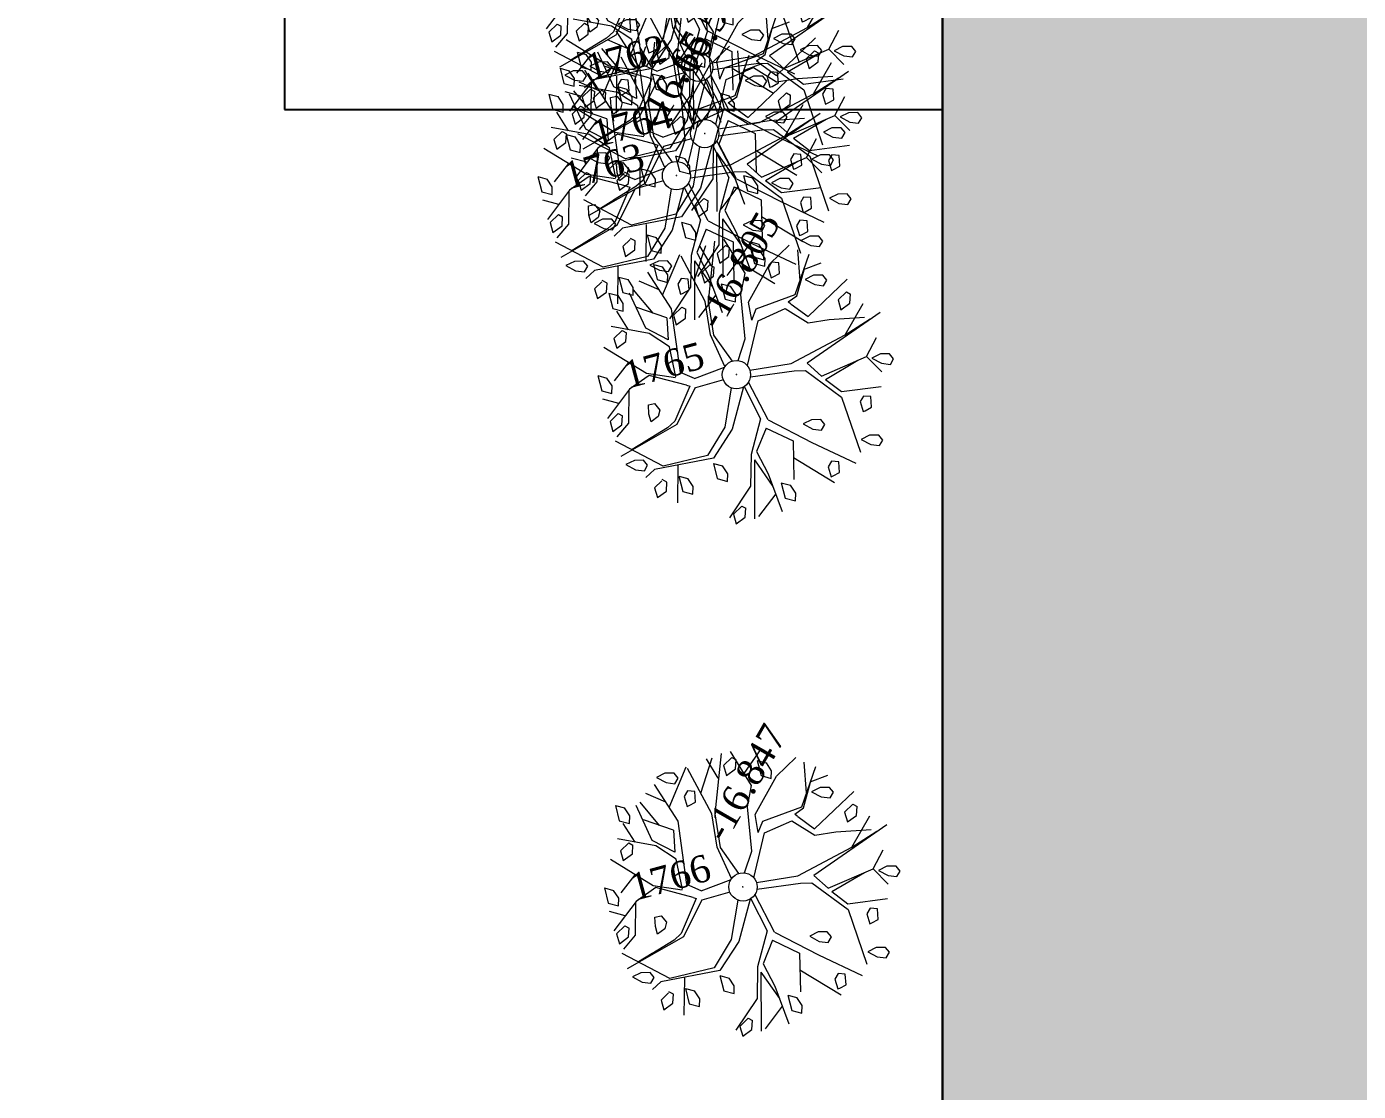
# Model space of a CAD drawing. Header units: millimetres. Extents: x -176651 to 388869, y -469666 to 486614.
# Drawn here: x 275515 to 287854, y 144049 to 153913 of the extents above; entities that cross this region are included whole.
import ezdxf
from ezdxf.enums import TextEntityAlignment as Align

# ---------------------------------------------------------------- set-up
doc = ezdxf.new("R2010")
doc.units = ezdxf.units.MM
doc.header["$PDMODE"] = 35
doc.header["$PDSIZE"] = 0.1
doc.layers.add('A- FURNITURE', color=252, linetype='Continuous', lineweight=0)
for name, color, linetype in [('ad-Parking', 8, 'Continuous'), ('ad-Plot Boundary', 8, 'Continuous'), ('ad-Road', 8, 'Continuous'), ('ad-Road Hatch', 8, 'Continuous'), ('Points', 7, 'Continuous'), ('Points-ELV', 6, 'Continuous'), ('Points-NUM', 4, 'Continuous'), ('Points-TXT', 3, 'Continuous')]:
    doc.layers.add(name, color=color, linetype=linetype)
doc.styles.add('ROMANS', font='times.ttf')

# ---------------------------------------------------------------- blocks, each defined once
blk = doc.blocks.new('A$C4fb60e89')
at = {"layer": 'ad-Road Hatch', "ltscale": 5, "transparency": 33554687}
h = blk.add_hatch(dxfattribs=at)
h.set_pattern_fill('AR-HBONE', color=256, scale=15)
h.set_pattern_definition([(45, (-193247.7, -428758.8), (0, 2155.2615), [4572, -1524]), (135, (-192170.1, -427681.1), (2e-13, 2155.2615), [4572, -1524])])
h.paths.add_polyline_path([(175594, -250241), (169178, -249341), (167473, -249057), (167473, -138694), (101313, -138694), (101313, -199954), (101308, -237995), (101040, -268291), (101008, -280968), (101066, -293684), (101243, -311127), (100910, -319344), (100949, -333937), (100669, -366960), (100727, -390983), (100669, -404586), (100538, -420418), (100467, -428759), (92426, -427265), (92163, -427209), (92163, -321454), (24803, -321454), (24803, -412961), (15653, -411029), (15654, -321452), (-19535, -321452), (-34427, -319477), (-65207, -315395), (-171770, -301268), (-185854, -298333), (-193248, -296832), (-193244, -292908), (-191914, -285219), (-191839, -284679), (-183397, -286393), (-169723, -289243), (-53141, -304698), (-18730, -309262), (15653, -309262), (15653, 703), (24803, 1115), (24803, -129544), (92163, -129544), (92163, 15133), (101313, 17713), (101313, -129544), (167473, -129544), (167473, 35552), (175738, 37855), (175849, 28595), (175836, 25947), (175777, 14040), (175855, 2316), (175660, -18036), (175731, -34039), (175718, -46839), (175673, -63402), (175816, -82072), (175542, -106356), (175490, -124641), (175575, -145019), (175731, -168892), (175797, -181269), (175797, -192667), (175744, -208200), (175829, -223277), (175888, -234871)])
h.paths.add_polyline_path([(24803, -309264), (92163, -309264), (92163, -138694), (24803, -138694)], flags=16)
at = {"layer": 'ad-Road', "ltscale": 5}
blk.add_lwpolyline([(24803, -309264), (92163, -309264), (92163, -138694), (24803, -138694)], close=True, dxfattribs=at)
blk = doc.blocks.new('zw$A88E')
at = {"layer": 'ad-Plot Boundary'}
blk.add_lwpolyline([(-117254, -347119), (-83574, -347119), (-83574, -307369), (-117254, -307369)], close=True, dxfattribs=at)
blk = doc.blocks.new('zw$944D')
at = {"layer": 'ad-Parking', "ltscale": 5}
blk.add_lwpolyline([(0, 0), (6100, 0), (6100, 6100), (0, 6100)], close=True, dxfattribs=at)
blk = doc.blocks.new('zw$2786')
at = {"layer": 'ad-Parking', "ltscale": 5}
blk.add_blockref('zw$944D', (97959, -194857), dxfattribs=at)
blk = doc.blocks.new('POINTS')
at = {"layer": 'Points'}
blk.add_line((0, 0), (0, 0), dxfattribs=at)
blk.add_point((0, 0), dxfattribs=at)
at = {"layer": 'Points-ELV', "style": 'ROMANS'}
blk.add_attdef('ELEV', text='', height=1, rotation=45, dxfattribs=at).set_placement((0, 0), align=Align.BOTTOM_LEFT)
at = {"layer": 'Points-NUM', "style": 'ROMANS'}
blk.add_attdef('PTNUM', text='', height=1, dxfattribs=at).set_placement((0, 0), align=Align.BOTTOM_RIGHT)
at = {"layer": 'Points-TXT', "style": 'ROMANS'}
blk.add_attdef('DESC', text='', height=1, dxfattribs=at).set_placement((0, 0), align=Align.BOTTOM_RIGHT)
blk = doc.blocks.new('ERFWEF')
at = {"color": 219, "linetype": 'Continuous', "true_color": 0x642165}
for p, q in [((260795.743, 1945739.406), (260795.621, 1945739.793)), ((260795.741, 1945739.867), (260795.655, 1945739.85)), ((260795.655, 1945739.85), (260795.728, 1945739.781)), ((260795.695, 1945739.551), (260795.948, 1945739.873)), ((260795.823, 1945739.846), (260795.741, 1945739.867)), ((260795.805, 1945739.749), (260795.848, 1945739.791)), ((260795.848, 1945739.791), (260795.823, 1945739.846)), ((260796.061, 1945739.39), (260795.955, 1945739.855)), ((260796.013, 1945739.602), (260796.202, 1945739.889)), ((260796.09, 1945739.382), (260796.294, 1945739.908)), ((260796.204, 1945739.695), (260796.149, 1945739.895)), ((260796.378, 1945739.844), (260796.284, 1945739.793)), ((260796.284, 1945739.793), (260796.286, 1945739.698)), ((260796.378, 1945739.844), (260796.41, 1945739.814)), ((260796.487, 1945739.548), (260796.379, 1945739.903)), ((260796.383, 1945739.735), (260796.41, 1945739.814)), ((260796.45, 1945739.671), (260796.665, 1945739.854)), ((260795.22, 1945739.7), (260795.218, 1945739.554)), ((260795.22, 1945739.7), (260795.296, 1945739.656)), ((260795.567, 1945739.414), (260795.45, 1945739.67)), ((260795.678, 1945739.608), (260795.52, 1945739.734)), ((260795.728, 1945739.781), (260795.805, 1945739.749)), ((260796.286, 1945739.698), (260796.383, 1945739.735)), ((260796.597, 1945739.758), (260796.596, 1945739.612)), ((260796.597, 1945739.758), (260796.674, 1945739.714)), ((260796.701, 1945739.631), (260796.674, 1945739.714)), ((260796.731, 1945739.57), (260796.95, 1945739.689)), ((260795.218, 1945739.554), (260795.303, 1945739.505)), ((260795.324, 1945739.573), (260795.296, 1945739.656)), ((260795.303, 1945739.505), (260795.324, 1945739.573)), ((260795.465, 1945739.298), (260795.405, 1945739.649)), ((260795.901, 1945739.654), (260795.857, 1945739.612)), ((260795.857, 1945739.612), (260795.859, 1945739.517)), ((260795.963, 1945739.631), (260795.901, 1945739.654)), ((260795.945, 1945739.534), (260795.963, 1945739.631)), ((260796.398, 1945739.366), (260796.487, 1945739.548)), ((260796.447, 1945739.279), (260796.731, 1945739.57)), ((260796.596, 1945739.612), (260796.68, 1945739.563)), ((260796.68, 1945739.563), (260796.701, 1945739.631)), ((260796.884, 1945739.235), (260797.107, 1945739.562)), ((260796.96, 1945739.347), (260797.014, 1945739.629)), ((260795.307, 1945739.324), (260795.246, 1945739.519)), ((260795.679, 1945739.339), (260795.436, 1945739.503)), ((260795.859, 1945739.517), (260795.879, 1945739.519)), ((260795.879, 1945739.519), (260795.945, 1945739.534)), ((260796.895, 1945739.22), (260797.022, 1945739.435)), ((260797.019, 1945739.438), (260797.193, 1945739.454)), ((260795.249, 1945739.334), (260795.155, 1945739.283)), ((260795.482, 1945739.241), (260795.158, 1945739.395)), ((260795.249, 1945739.334), (260795.281, 1945739.303)), ((260795.254, 1945739.225), (260795.281, 1945739.303)), ((260795.638, 1945739.139), (260795.465, 1945739.298)), ((260795.679, 1945739.339), (260795.638, 1945739.139)), ((260795.667, 1945738.818), (260795.743, 1945739.406)), ((260796.028, 1945739.079), (260796.061, 1945739.39)), ((260796.057, 1945739.07), (260796.09, 1945739.382)), ((260796.328, 1945738.961), (260796.398, 1945739.366)), ((260797.094, 1945739.363), (260797.008, 1945739.345)), ((260797.008, 1945739.345), (260797.082, 1945739.276)), ((260797.177, 1945739.341), (260797.094, 1945739.363)), ((260797.202, 1945739.287), (260797.177, 1945739.341)), ((260795.361, 1945738.89), (260795.044, 1945739.227)), ((260795.155, 1945739.283), (260795.157, 1945739.188)), ((260795.157, 1945739.188), (260795.254, 1945739.225)), ((260795.632, 1945739.072), (260795.482, 1945739.241)), ((260796.432, 1945739.111), (260796.447, 1945739.279)), ((260796.432, 1945739.111), (260796.5, 1945739.201)), ((260796.5, 1945739.201), (260796.884, 1945739.235)), ((260796.803, 1945739.185), (260796.895, 1945739.22)), ((260796.822, 1945739.159), (260796.803, 1945739.185)), ((260796.945, 1945739.007), (260797.386, 1945739.246)), ((260797.082, 1945739.276), (260797.158, 1945739.245)), ((260797.158, 1945739.245), (260797.202, 1945739.287)), ((260795.616, 1945738.789), (260795.632, 1945739.072)), ((260796.08, 1945738.763), (260796.028, 1945739.079)), ((260796.159, 1945738.792), (260796.057, 1945739.07)), ((260796.283, 1945738.715), (260796.487, 1945739.091)), ((260796.487, 1945739.091), (260796.759, 1945739.133)), ((260796.759, 1945739.133), (260796.93, 1945738.949)), ((260796.824, 1945739.158), (260796.945, 1945739.007)), ((260797.347, 1945739.134), (260797.253, 1945739.083)), ((260797.253, 1945739.083), (260797.255, 1945738.988)), ((260797.347, 1945739.134), (260797.379, 1945739.103)), ((260797.352, 1945739.025), (260797.379, 1945739.103)), ((260794.921, 1945738.99), (260794.919, 1945738.843)), ((260794.921, 1945738.99), (260794.997, 1945738.945)), ((260795.025, 1945738.862), (260794.997, 1945738.945)), ((260795.226, 1945739.033), (260795.055, 1945738.904)), ((260796.212, 1945738.783), (260796.328, 1945738.961)), ((260796.93, 1945738.949), (260797.126, 1945738.929)), ((260797.126, 1945738.929), (260797.447, 1945738.863)), ((260797.232, 1945738.752), (260797.469, 1945738.989)), ((260797.255, 1945738.988), (260797.352, 1945739.025)), ((260794.919, 1945738.843), (260795.004, 1945738.794)), ((260795.004, 1945738.794), (260795.025, 1945738.862)), ((260795.381, 1945738.867), (260795.171, 1945738.79)), ((260795.611, 1945738.78), (260795.361, 1945738.89)), ((260795.691, 1945738.687), (260795.381, 1945738.867)), ((260795.78, 1945738.729), (260795.667, 1945738.818)), ((260797.6, 1945738.867), (260796.824, 1945738.591)), ((260797.232, 1945738.752), (260797.495, 1945738.834)), ((260795.171, 1945738.79), (260794.902, 1945738.583)), ((260795.04, 1945738.69), (260794.909, 1945738.766)), ((260795.165, 1945738.788), (260795.08, 1945738.491)), ((260795.691, 1945738.688), (260795.717, 1945738.672)), ((260795.78, 1945738.729), (260796.074, 1945738.757)), ((260796.68, 1945738.628), (260797.232, 1945738.752)), ((260795.012, 1945738.6), (260794.919, 1945738.549)), ((260795.012, 1945738.6), (260795.044, 1945738.57)), ((260795.018, 1945738.492), (260795.044, 1945738.57)), ((260795.284, 1945738.521), (260795.302, 1945738.604)), ((260795.302, 1945738.604), (260795.36, 1945738.602)), ((260795.36, 1945738.602), (260795.392, 1945738.531)), ((260795.717, 1945738.672), (260795.498, 1945738.394)), ((260795.763, 1945738.646), (260795.509, 1945738.36)), ((260795.763, 1945738.645), (260795.764, 1945738.644)), ((260796.033, 1945738.646), (260795.764, 1945738.644)), ((260796.084, 1945738.557), (260795.931, 1945738.22)), ((260796.336, 1945738.18), (260796.252, 1945738.566)), ((260796.282, 1945738.608), (260796.687, 1945738.554)), ((260796.294, 1945738.669), (260796.68, 1945738.628)), ((260796.824, 1945738.591), (260796.92, 1945738.442)), ((260797.371, 1945738.507), (260797.505, 1945738.652)), ((260794.919, 1945738.549), (260794.92, 1945738.454)), ((260794.92, 1945738.454), (260795.018, 1945738.492)), ((260795.08, 1945738.491), (260794.942, 1945738.396)), ((260795.285, 1945738.447), (260795.284, 1945738.521)), ((260795.361, 1945738.476), (260795.285, 1945738.447)), ((260795.392, 1945738.531), (260795.361, 1945738.476)), ((260796.197, 1945738.535), (260795.993, 1945738.184)), ((260796.203, 1945738.537), (260796.272, 1945738.209)), ((260796.687, 1945738.554), (260796.789, 1945738.53)), ((260796.789, 1945738.53), (260797.047, 1945738.204)), ((260796.92, 1945738.442), (260797.371, 1945738.507)), ((260796.947, 1945738.403), (260797.284, 1945738.495)), ((260797.371, 1945738.507), (260797.469, 1945738.334)), ((260797.5, 1945738.497), (260797.414, 1945738.48)), ((260797.414, 1945738.48), (260797.488, 1945738.411)), ((260797.582, 1945738.476), (260797.5, 1945738.497)), ((260797.607, 1945738.421), (260797.582, 1945738.476)), ((260795.286, 1945738.021), (260794.921, 1945738.361)), ((260795.509, 1945738.36), (260794.929, 1945738.21)), ((260795.418, 1945738.354), (260795.185, 1945738.286)), ((260795.498, 1945738.394), (260795.418, 1945738.354)), ((260796.947, 1945738.403), (260797.06, 1945738.255)), ((260797.488, 1945738.411), (260797.564, 1945738.379)), ((260797.564, 1945738.379), (260797.607, 1945738.421)), ((260795.19, 1945738.286), (260795.048, 1945738.245)), ((260795.931, 1945738.22), (260795.709, 1945738.009)), ((260796.272, 1945738.209), (260796.099, 1945737.911)), ((260797.047, 1945738.204), (260797.083, 1945737.668)), ((260797.06, 1945738.255), (260797.428, 1945738.205)), ((260795.042, 1945738.142), (260794.956, 1945738.125)), ((260794.956, 1945738.125), (260795.03, 1945738.056)), ((260795.124, 1945738.121), (260795.042, 1945738.142)), ((260795.106, 1945738.025), (260795.149, 1945738.067)), ((260795.149, 1945738.067), (260795.124, 1945738.121)), ((260795.993, 1945738.184), (260795.754, 1945737.971)), ((260796.298, 1945738.112), (260796.157, 1945737.925)), ((260796.298, 1945738.112), (260796.508, 1945737.932)), ((260796.336, 1945738.18), (260796.672, 1945737.872)), ((260796.726, 1945738.076), (260796.64, 1945738.059)), ((260796.808, 1945738.055), (260796.726, 1945738.076)), ((260797.248, 1945738.161), (260797.205, 1945738.119)), ((260797.205, 1945738.119), (260797.207, 1945738.024)), ((260797.311, 1945738.138), (260797.248, 1945738.161)), ((260797.292, 1945738.042), (260797.311, 1945738.138)), ((260795.03, 1945738.056), (260795.106, 1945738.025)), ((260795.199, 1945738.013), (260795.103, 1945737.963)), ((260795.754, 1945737.971), (260795.199, 1945738.013)), ((260795.709, 1945738.009), (260795.286, 1945738.021)), ((260795.418, 1945737.991), (260795.324, 1945737.659)), ((260796.64, 1945738.059), (260796.713, 1945737.989)), ((260796.713, 1945737.989), (260796.79, 1945737.958)), ((260796.79, 1945737.958), (260796.833, 1945738)), ((260796.833, 1945738), (260796.808, 1945738.055)), ((260797.207, 1945738.024), (260797.227, 1945738.026)), ((260797.227, 1945738.026), (260797.292, 1945738.042)), ((260795.239, 1945737.894), (260795.155, 1945737.849)), ((260795.155, 1945737.849), (260795.157, 1945737.754)), ((260795.281, 1945737.87), (260795.244, 1945737.904)), ((260795.254, 1945737.791), (260795.281, 1945737.87)), ((260795.401, 1945737.894), (260795.399, 1945737.747)), ((260795.401, 1945737.894), (260795.477, 1945737.849)), ((260795.505, 1945737.766), (260795.477, 1945737.849)), ((260795.741, 1945737.924), (260795.739, 1945737.778)), ((260795.741, 1945737.924), (260795.817, 1945737.88)), ((260795.844, 1945737.797), (260795.817, 1945737.88)), ((260796.116, 1945737.855), (260795.975, 1945737.328)), ((260796.099, 1945737.911), (260796.019, 1945737.63)), ((260796.116, 1945737.855), (260796.217, 1945737.574)), ((260796.157, 1945737.925), (260796.206, 1945737.697)), ((260796.508, 1945737.932), (260796.422, 1945737.584)), ((260796.672, 1945737.872), (260797.014, 1945737.579)), ((260795.157, 1945737.754), (260795.254, 1945737.791)), ((260795.399, 1945737.747), (260795.484, 1945737.698)), ((260795.484, 1945737.698), (260795.505, 1945737.766)), ((260795.739, 1945737.778), (260795.824, 1945737.729)), ((260795.824, 1945737.729), (260795.844, 1945737.797)), ((260796.206, 1945737.697), (260796.239, 1945737.326)), ((260796.471, 1945737.782), (260796.779, 1945737.458)), ((260797.207, 1945737.796), (260797.121, 1945737.779)), ((260797.121, 1945737.779), (260797.194, 1945737.71)), ((260797.194, 1945737.71), (260797.271, 1945737.679)), ((260797.289, 1945737.775), (260797.207, 1945737.796)), ((260797.271, 1945737.679), (260797.314, 1945737.721)), ((260797.314, 1945737.721), (260797.289, 1945737.775)), ((260796.019, 1945737.63), (260795.752, 1945737.399)), ((260796.301, 1945737.586), (260796.299, 1945737.439)), ((260796.301, 1945737.586), (260796.377, 1945737.541)), ((260796.803, 1945737.656), (260796.76, 1945737.614)), ((260796.76, 1945737.614), (260796.762, 1945737.519)), ((260796.866, 1945737.633), (260796.803, 1945737.656)), ((260796.847, 1945737.536), (260796.866, 1945737.633)), ((260795.891, 1945737.474), (260795.797, 1945737.422)), ((260795.891, 1945737.474), (260795.923, 1945737.443)), ((260796.224, 1945737.499), (260796.015, 1945737.339)), ((260796.405, 1945737.458), (260796.377, 1945737.541)), ((260796.384, 1945737.39), (260796.405, 1945737.458)), ((260796.762, 1945737.519), (260796.782, 1945737.521)), ((260796.782, 1945737.521), (260796.847, 1945737.536)), ((260795.797, 1945737.422), (260795.799, 1945737.328)), ((260795.799, 1945737.328), (260795.896, 1945737.365)), ((260795.896, 1945737.365), (260795.923, 1945737.443)), ((260796.299, 1945737.439), (260796.384, 1945737.39))]:
    blk.add_line(p, q, dxfattribs=at)
blk.add_circle((260796.163, 1945738.661), 0.131, dxfattribs=at)
blk = doc.blocks.new('zw$1761')
at = {"color": 6, "xscale": 39.3712485404797, "yscale": 39.3712485404797, "zscale": 39.3712485404797, "rotation": 15.20137085992779}
for p in [(10182742.95, -76616788.75), (10182751.49, -76616818.7, -661.99), (10182753.69, -76616842.87, -653.37), (10182743.39, -76616858.24, -655.53), (10182765.27, -76616930.83, -661.63), (10182767.66, -76617117.69, -663.29)]:
    blk.add_blockref('ERFWEF', p, dxfattribs=at)
at = {"layer": 'Points', "linetype": 'Continuous'}
ref = blk.add_blockref('POINTS', (4276.49, 1270.73, -661.99), dxfattribs=dict(at, xscale=39.3712485404797, yscale=39.3712485404797, zscale=39.3712485404797, rotation=15.20137085992779))
ref.add_attrib('PTNUM', '1762', dxfattribs={"layer": 'Points-NUM', "height": 9.843, "rotation": 15.2014, "style": 'ROMANS'}).set_placement((4266.34, 1270.53, -661.99), align=Align.BOTTOM_RIGHT)
ref.add_attrib('ELEV', '-16.814', dxfattribs={"layer": 'Points-ELV', "height": 9.843, "rotation": 60.2014, "style": 'ROMANS'}).set_placement((4272.61, 1284.98, -661.99), align=Align.BOTTOM_LEFT)
ref = blk.add_blockref('POINTS', (4278.69, 1246.57, -653.37), dxfattribs=dict(at, xscale=39.3712485404797, yscale=39.3712485404797, zscale=39.3712485404797, rotation=15.20137085992779))
ref.add_attrib('PTNUM', '1764', dxfattribs={"layer": 'Points-NUM', "height": 9.843, "rotation": 15.2014, "style": 'ROMANS'}).set_placement((4268.54, 1246.36, -653.37), align=Align.BOTTOM_RIGHT)
ref.add_attrib('ELEV', '-16.595', dxfattribs={"layer": 'Points-ELV', "height": 9.843, "rotation": 60.2014, "style": 'ROMANS'}).set_placement((4274.81, 1260.81, -653.37), align=Align.BOTTOM_LEFT)
ref = blk.add_blockref('POINTS', (4268.38, 1231.2, -655.53), dxfattribs=dict(at, xscale=39.3712485404797, yscale=39.3712485404797, zscale=39.3712485404797, rotation=15.20137085992779))
ref.add_attrib('PTNUM', '1763', dxfattribs={"layer": 'Points-NUM', "height": 9.843, "rotation": 15.2014, "style": 'ROMANS'}).set_placement((4258.23, 1230.99, -655.53), align=Align.BOTTOM_RIGHT)
ref.add_attrib('ELEV', '-16.65', dxfattribs={"layer": 'Points-ELV', "height": 9.843, "rotation": 60.2014, "style": 'ROMANS'}).set_placement((4264.51, 1245.45, -655.53), align=Align.BOTTOM_LEFT)
ref = blk.add_blockref('POINTS', (4290.26, 1158.61, -661.63), dxfattribs=dict(at, xscale=39.3712485404797, yscale=39.3712485404797, zscale=39.3712485404797, rotation=15.20137085992779))
ref.add_attrib('PTNUM', '1765', dxfattribs={"layer": 'Points-NUM', "height": 9.843, "rotation": 15.2014, "style": 'ROMANS'}).set_placement((4280.12, 1158.4, -661.63), align=Align.BOTTOM_RIGHT)
ref.add_attrib('ELEV', '-16.805', dxfattribs={"layer": 'Points-ELV', "height": 9.843, "rotation": 60.2014, "style": 'ROMANS'}).set_placement((4286.39, 1172.86, -661.63), align=Align.BOTTOM_LEFT)
ref = blk.add_blockref('POINTS', (4292.65, 971.75, -663.29), dxfattribs=dict(at, xscale=39.3712485404797, yscale=39.3712485404797, zscale=39.3712485404797, rotation=15.20137085992779))
ref.add_attrib('PTNUM', '1766', dxfattribs={"layer": 'Points-NUM', "height": 9.843, "rotation": 15.2014, "style": 'ROMANS'}).set_placement((4282.51, 971.54, -663.29), align=Align.BOTTOM_RIGHT)
ref.add_attrib('ELEV', '-16.847', dxfattribs={"layer": 'Points-ELV', "height": 9.843, "rotation": 60.2014, "style": 'ROMANS'}).set_placement((4288.78, 985.99, -663.29), align=Align.BOTTOM_LEFT)

msp = doc.modelspace()

# ---------------------------------------------------------------- block references
at = {"layer": 'ad-Road', "ltscale": 5}
msp.add_blockref('A$C4fb60e89', (191839, 428759), dxfattribs=at)

# ---------------------------------------------------------------- next in the draw order: block references
at = {"layer": 'A- FURNITURE', "color": 6, "xscale": 25.39807961885639, "yscale": 25.39807961885639, "zscale": 25.39807961885639}
msp.add_blockref('zw$1761', (173127, 121263), dxfattribs=at)
at = {"layer": 'ad-Parking', "ltscale": 5}
msp.add_blockref('zw$2786', (179944, 348002), dxfattribs=at)
at = {"layer": 'ad-Plot Boundary', "ltscale": 5}
msp.add_blockref('zw$A88E', (367577, 466614), dxfattribs=at)

doc.saveas('drawing.dxf')
